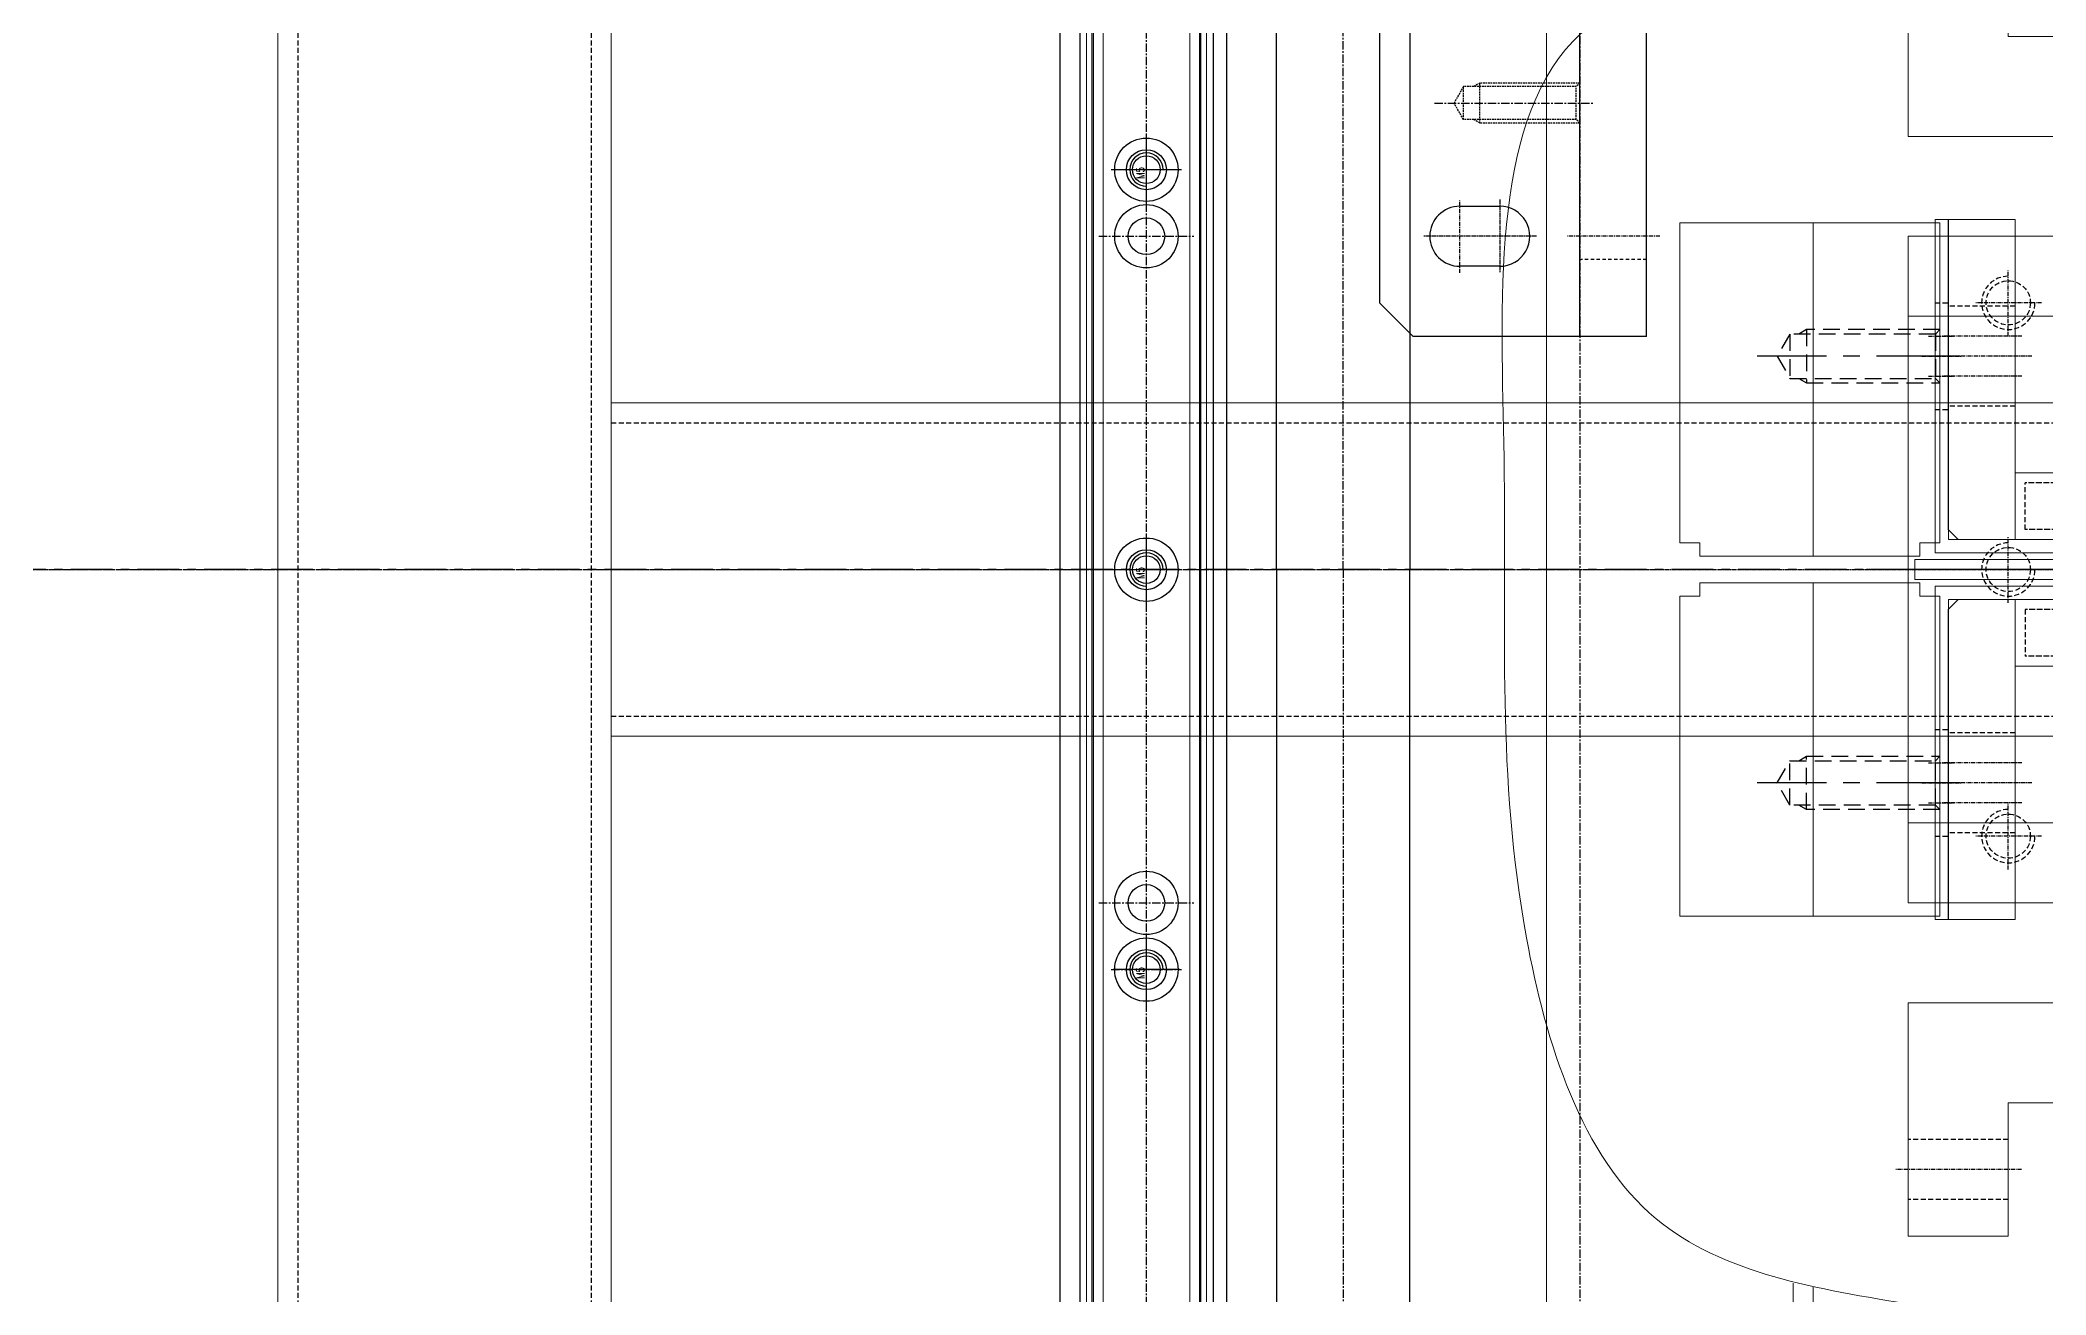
# Model space of a CAD drawing. Header units: millimetres. Extents: x -32759 to 129432, y 390 to 54305.
# Drawn here: x 28859.4 to 29160.1, y 25218.1 to 25406.3 of the extents above; entities that cross this region are included whole.
import ezdxf

# ---------------------------------------------------------------- set-up
doc = ezdxf.new("R2010")
doc.units = ezdxf.units.MM
for name, pattern in [('AM_ISO08W050', [18, 12, -1.5, 3, -1.5]), ('CENTER', [2, 1.25, -0.25, 0.25, -0.25]), ('H10', [1.75, 1, -0.75]), ('HIDDEN', [0.375, 0.25, -0.125]), ('HIDDENX2', [19.05, 12.7, -6.35])]:
    doc.linetypes.add(name, pattern=pattern)
for name, color, linetype in [('01a', 8, 'Continuous'), ('01d', 211, 'Continuous'), ('44', 4, 'CENTER'), ('7', 31, 'Continuous'), ('8', 17, 'Continuous'), ('CENTER', 1, 'CENTER'), ('CL', 1, 'CENTER'), ('FL', 3, 'Continuous'), ('HIDDEN', 2, 'HIDDEN'), ('HL', 2, 'HIDDEN')]:
    doc.layers.add(name, color=color, linetype=linetype)
for name, color, linetype, lineweight in [('03 중심선', 1, 'CENTER', 25), ('1111111', 1, 'Continuous', 25), ('_BODY', 7, 'Continuous', 13), ('AM_4', 3, 'Continuous', 25), ('AM_7', 4, 'AM_ISO08W050', 25), ('AM_9', 253, 'Continuous', 0)]:
    doc.layers.add(name, color=color, linetype=linetype, lineweight=lineweight)
doc.styles.add('ROMANS', font='romans')
doc.styles.get("Standard").update_dxf_attribs({"font": 'arial.ttf'})

# ---------------------------------------------------------------- blocks, each defined once
blk = doc.blocks.new('546YQQR3')
at = {"layer": 'CL', "ltscale": 0.5}
blk.add_line((207673.28, 17601.14), (207673.28, 16756.14), dxfattribs=at)
blk = doc.blocks.new('UYEWS')
blk.add_blockref('546YQQR3', (0, 293.69))
blk = doc.blocks.new('574534')
blk.add_blockref('UYEWS', (-13724.46, 3117.63))
blk = doc.blocks.new('A$C1D586A40')
at = {"color": 3}
for p, q in [((745, 128.76), (745, 558.76)), ((785, 451.31), (785, 558.76))]:
    blk.add_line(p, q, dxfattribs=at)
at = {"color": 2, "linetype": 'HIDDENX2'}
blk.add_line((782, 558.76), (782, 450.6), dxfattribs=at)
at = {"color": 1}
for p, q in [((804, 395.76), (765, 395.76)), ((765, 347.76), (765, 395.76)), ((785, 395.76), (785, 345.76)), ((804, 347.76), (804, 395.76)), ((768, 347.76), (765, 347.76)), ((768, 347.76), (768, 345.76)), ((801, 347.76), (801, 345.76)), ((804, 347.76), (801, 347.76)), ((801, 345.76), (768, 345.76)), ((801, 341.76), (768, 341.76)), ((768, 339.76), (768, 341.76)), ((785, 291.76), (785, 341.76)), ((801, 339.76), (801, 341.76)), ((768, 339.76), (765, 339.76)), ((765, 339.76), (765, 291.76)), ((804, 339.76), (801, 339.76)), ((804, 339.76), (804, 291.76)), ((804, 291.76), (765, 291.76))]:
    blk.add_line(p, q, dxfattribs=at)
at = {"color": 2, "ltscale": 10}
for points in [[(785, 451.31), (785, 633.76), (135, 633.76), (135, 53.76), (785, 53.76), (785, 252.03)], [(785, 451.31), (785, 603.76), (800, 603.76), (800, 454.05)]]:
    blk.add_lwpolyline(points, dxfattribs=at)
at = {"ltscale": 10}
blk.add_spline([(800, 454.05), (761.45, 441.16), (742, 399), (738.63, 327.01), (749, 264.5), (800, 250.82)], degree=3, dxfattribs=at)
at = {"layer": 'CENTER', "ltscale": 10}
for p, q in [((807, 375.76), (776.58, 375.76)), ((807, 311.76), (776.58, 311.76))]:
    blk.add_line(p, q, dxfattribs=at)
at = {"layer": 'HIDDEN', "ltscale": 10}
for p, q in [((781.5, 379.09), (781.5, 372.44)), ((784, 379.76), (784, 371.76)), ((781.5, 308.44), (781.5, 315.09)), ((784, 307.76), (784, 315.76))]:
    blk.add_line(p, q, dxfattribs=at)
for points in [[(803.32, 379.09), (781.5, 379.09), (779.58, 375.76), (781.5, 372.44), (803.32, 372.44)], [(804, 379.76), (784, 379.76), (782.83, 379.09)], [(804, 379.76), (803.32, 379.09), (803.32, 372.44), (804, 371.76)], [(782.83, 372.44), (784, 371.76), (804, 371.76)], [(803.32, 308.44), (781.5, 308.44), (779.58, 311.76), (781.5, 315.09), (803.32, 315.09)], [(782.83, 315.09), (784, 315.76), (804, 315.76)], [(804, 307.76), (803.32, 308.44), (803.32, 315.09), (804, 315.76)], [(804, 307.76), (784, 307.76), (782.83, 308.44)]]:
    blk.add_lwpolyline(points, dxfattribs=at)
blk = doc.blocks.new('ORDERNO')
at = {"color": 3}
blk.add_attdef('ORDER', (0, 0), '', height=5, dxfattribs=at)
blk = doc.blocks.new('lyk-2536')
at = {"ltscale": 0.5}
blk.add_circle((187210.73, 49646.6), 2.07, dxfattribs=at)
at = {"layer": '03 중심선'}
for p, q in [((187210.73, 49651.88), (187210.73, 49641.32)), ((187205.45, 49646.6), (187216.01, 49646.6))]:
    blk.add_line(p, q, dxfattribs=at)
at = {"layer": '1111111'}
blk.add_arc((187210.73, 49646.6), 2.5, 270, 180, dxfattribs=at)
at = {"color": 2}
ref = blk.add_blockref('ORDERNO', (187209.31, 49646.9), dxfattribs=dict(at, xscale=0.4000000000014552, yscale=0.4000000000014552, zscale=0.4000000000014552))
ref.add_attrib('ORDER', 'M5', (187209.31, 49646.9), dxfattribs={"color": 0, "height": 1.2, "style": 'ROMANS', "width": 0.8})
blk = doc.blocks.new('xcvbxcvbvbxc')
for p, q in [((136257.3, 37345.11), (135737.3, 37345.11)), ((136257.3, 37342.11), (135737.3, 37342.11)), ((136257.3, 37320.11), (135737.3, 37320.11))]:
    blk.add_line(p, q)
for centre, radius in [((135947.3, 37332.11), 4.75), ((136047.3, 37332.11), 4.75), ((135947.3, 37332.11), 2.75), ((136047.3, 37332.11), 2.75)]:
    blk.add_circle(centre, radius)
at = {"layer": 'CENTER'}
for p, q in [((135947.3, 37339.24), (135947.3, 37324.99)), ((136047.3, 37339.24), (136047.3, 37324.99)), ((135732.98, 37332.11), (136262.34, 37332.11))]:
    blk.add_line(p, q, dxfattribs=at)
for p in [(-51273.43, -12314.49), (-51213.43, -12314.49), (-51153.43, -12314.49)]:
    blk.add_blockref('lyk-2536', p)
blk = doc.blocks.new('xcvbcxbcxv')
at = {"layer": 'AM_4'}
for p, q in [((136285.91, 36898.21), (135765.91, 36898.21)), ((136285.91, 36896.2), (135765.91, 36896.2)), ((136285.91, 36880.22), (135765.91, 36880.22)), ((136285.91, 36878.21), (135765.91, 36878.21))]:
    blk.add_line(p, q, dxfattribs=at)
for centre, radius in [((135965.91, 36888.21), 4.75), ((136025.91, 36888.21), 4.75), ((136085.91, 36888.21), 4.75), ((135965.91, 36888.21), 3), ((136025.91, 36888.21), 3), ((136085.91, 36888.21), 3)]:
    blk.add_circle(centre, radius, dxfattribs=at)
at = {"layer": 'AM_7'}
for p, q in [((135965.91, 36883.22), (135965.91, 36893.2)), ((136025.91, 36883.22), (136025.91, 36893.2)), ((136085.91, 36883.22), (136085.91, 36893.2)), ((135960.93, 36888.21), (135970.9, 36888.21)), ((136020.93, 36888.21), (136030.9, 36888.21)), ((136080.93, 36888.21), (136090.9, 36888.21))]:
    blk.add_line(p, q, dxfattribs=at)
at = {"layer": 'AM_9'}
for p, q in [((136285.91, 36897.21), (135765.91, 36897.21)), ((136285.91, 36896.37), (135765.91, 36896.37)), ((136285.91, 36894.71), (135765.91, 36894.71)), ((136285.91, 36881.71), (135765.91, 36881.71)), ((136285.91, 36880.06), (135765.91, 36880.06)), ((136285.91, 36879.21), (135765.91, 36879.21))]:
    blk.add_line(p, q, dxfattribs=at)
blk = doc.blocks.new('xcvbxcvbvxc')
at = {"color": 2, "linetype": 'H10', "ltscale": 0.5}
for p, q in [((125605.09, 34117.54), (125605.09, 34127.54)), ((125652.09, 34117.54), (125652.09, 34127.54))]:
    blk.add_line(p, q, dxfattribs=at)
at = {"layer": 'CL', "ltscale": 0.5}
for p, q in [((125608.59, 34115.54), (125608.59, 34129.54)), ((125648.59, 34115.54), (125648.59, 34129.54))]:
    blk.add_line(p, q, dxfattribs=at)
blk = doc.blocks.new('CVNBVN')
at = {"ltscale": 0.5}
for p, q in [((125604.09, 33926.71), (125604.09, 33932.71)), ((125613.09, 33932.71), (125613.09, 33926.71))]:
    blk.add_line(p, q, dxfattribs=at)
for centre, start, end in [((125608.59, 33932.71), 0, 180), ((125608.59, 33926.71), 180, 0)]:
    blk.add_arc(centre, 4.5, start, end, dxfattribs=at)
at = {"layer": 'CL', "ltscale": 0.5}
for p, q in [((125608.59, 33921.21), (125608.59, 33938.21)), ((125603.09, 33932.71), (125614.09, 33932.71)), ((125614.09, 33926.71), (125603.09, 33926.71))]:
    blk.add_line(p, q, dxfattribs=at)
blk = doc.blocks.new('sdfgdsfgfsdgds')
at = {"ltscale": 0.5}
for p, q in [((135832.71, 34399.8), (135837.71, 34404.8)), ((135837.71, 34404.8), (135897.71, 34404.8)), ((135897.71, 34404.8), (135902.71, 34399.8)), ((135832.71, 34364.8), (135832.71, 34399.8)), ((135902.71, 34364.8), (135902.71, 34399.8)), ((135832.71, 34374.8), (135902.71, 34374.8)), ((135832.71, 34364.8), (135902.71, 34364.8))]:
    blk.add_line(p, q, dxfattribs=at)
for name, p in [('CVNBVN', (10239.13, 460.09)), ('CVNBVN', (10279.13, 460.09)), ('xcvbxcvbvxc', (10239.13, 247.26))]:
    blk.add_blockref(name, p)
blk = doc.blocks.new('asdfassas')
at = {"layer": 'CL', "ltscale": 5}
blk.add_line((129946.24, 40025.74), (130726.24, 40025.74), dxfattribs=at)
blk = doc.blocks.new('HHDFHGDFGHF')
at = {"layer": 'CL'}
blk.add_line((150422.53, 21615.22), (150398.73, 21615.22), dxfattribs=at)
at = {"layer": 'FL', "color": 2, "linetype": 'HIDDEN'}
for p, q in [((150400.73, 21618.22), (150401.27, 21617.68)), ((150400.73, 21618.22), (150415.73, 21618.22)), ((150401.27, 21617.68), (150401.27, 21612.76)), ((150401.27, 21617.68), (150418.19, 21617.68)), ((150415.73, 21618.22), (150415.73, 21612.22)), ((150415.73, 21618.22), (150416.66, 21617.68)), ((150418.19, 21617.68), (150418.19, 21612.76)), ((150418.19, 21617.68), (150419.6, 21615.22)), ((150418.19, 21612.76), (150419.6, 21615.22)), ((150400.73, 21612.22), (150401.27, 21612.76)), ((150400.73, 21612.22), (150415.73, 21612.22)), ((150401.27, 21612.76), (150418.19, 21612.76)), ((150415.73, 21612.22), (150416.66, 21612.76))]:
    blk.add_line(p, q, dxfattribs=at)
blk = doc.blocks.new('sdfgsdfgdgs')
blk.add_blockref('HHDFHGDFGHF', (-24416.16, 13582.95))
blk = doc.blocks.new('asfsafdafasffafassaf')
blk.add_line((127749.32, 39720.8), (127749.32, 40240.8))
at = {"layer": 'CENTER'}
blk.add_line((128340.77, 39980.8), (127737.86, 39980.8), dxfattribs=at)
blk.add_blockref('sdfgsdfgdgs', (1764.75, 4712.64))
blk = doc.blocks.new('asdfasffsadf')
for p, q in [((133738.55, 39095.31), (133909.55, 39095.31)), ((134080.55, 39095.31), (133909.55, 39095.31)), ((133909.55, 39075.31), (133745.1, 39075.31)), ((133909.55, 39075.31), (134073.99, 39075.31))]:
    blk.add_line(p, q)
at = {"layer": 'CENTER'}
for q in [(133738.55, 39085.31), (134080.55, 39085.31)]:
    blk.add_line((133909.55, 39085.31), q, dxfattribs=at)
blk = doc.blocks.new('XCVBXCVBXCVBCXCBCXB')
at = {"rotation": 270}
blk.add_blockref('xcvbcxbcxv', (99404.45, 172358.92), dxfattribs=at)
at = {"layer": '01a', "rotation": 90}
blk.add_blockref('asdfasffsadf', (175348.47, -97576.55), dxfattribs=at)
at = {"layer": '01d'}
blk.add_blockref('asdfassas', (6141.43, -3692.74), dxfattribs=at)
at = {"layer": '44'}
blk.add_blockref('asfsafdafasffafassaf', (8478.34, -3647.8), dxfattribs=at)
at = {"layer": '7', "rotation": 270}
blk.add_blockref('sdfgdsfgfsdgds', (101852.86, 172130.72), dxfattribs=at)
at = {"layer": '8', "ltscale": 0.5, "rotation": 270}
blk.add_blockref('xcvbxcvbvbxc', (98960.55, 172330.3), dxfattribs=at)
blk = doc.blocks.new('7RYT')
blk.add_blockref('XCVBXCVBXCVBCXCBCXB', (170827.6, -771.94))
at = {"ltscale": 0.5, "xscale": -1}
blk.add_blockref('A$C1D586A40', (307805.26, 35217.29), dxfattribs=at)
blk = doc.blocks.new('uyiry')
at = {"ltscale": 0.5}
for p, q in [((283472.72, 1551.76), (282672.72, 1551.76)), ((282672.72, 1501.76), (283472.72, 1501.76))]:
    blk.add_line(p, q, dxfattribs=at)
at = {"layer": 'HL', "ltscale": 3}
for p, q in [((283472.72, 1548.76), (282672.72, 1548.76)), ((283472.72, 1504.76), (282672.72, 1504.76))]:
    blk.add_line(p, q, dxfattribs=at)
blk = doc.blocks.new('tyutfyr')
at = {"ltscale": 0.5}
for p, q in [((301101.88, 34045.84), (300801.88, 34045.84)), ((300801.88, 33995.84), (300801.88, 34045.84)), ((301101.88, 33995.84), (301101.88, 34045.84)), ((300801.88, 33995.84), (301101.88, 33995.84))]:
    blk.add_line(p, q, dxfattribs=at)
at = {"layer": 'HL', "ltscale": 3}
for p, q in [((301101.88, 34042.84), (300801.88, 34042.84)), ((301101.88, 33998.84), (300801.88, 33998.84))]:
    blk.add_line(p, q, dxfattribs=at)
blk = doc.blocks.new('735w4w')
at = {"color": 3}
blk.add_blockref('uyiry', (-74279.18, 22104.18), dxfattribs=at)
at = {"rotation": 90}
blk.add_blockref('tyutfyr', (242814.38, -277495.94), dxfattribs=at)
blk = doc.blocks.new('r6uw33')
blk.add_blockref('735w4w', (0, 0))
blk = doc.blocks.new('567re')
at = {"layer": 'CL', "ltscale": 0.5}
for p, q in [((286510.81, 5153.28), (286510.81, 5168.28)), ((286507.81, 5154.78), (286507.81, 5166.78)), ((286513.81, 5154.78), (286513.81, 5166.78))]:
    blk.add_line(p, q, dxfattribs=at)
at = {"layer": 'HL', "ltscale": 3}
for p, q in [((286503.31, 5155.78), (286503.31, 5165.78)), ((286518.31, 5155.78), (286518.31, 5165.78))]:
    blk.add_line(p, q, dxfattribs=at)
blk = doc.blocks.new('tyu75et')
at = {"color": 6, "ltscale": 0.5}
for p, q in [((286483.31, 5164.28), (286484.81, 5165.78)), ((286483.31, 5164.28), (286483.31, 5155.78)), ((286484.81, 5165.78), (286531.31, 5165.78)), ((286531.31, 5165.78), (286531.31, 5155.78)), ((286483.31, 5155.78), (286531.31, 5155.78))]:
    blk.add_line(p, q, dxfattribs=at)
at = {"color": 6}
blk.add_blockref('567re', (0, 0), dxfattribs=at)
blk = doc.blocks.new('r6drte')
at = {"layer": 'CL', "ltscale": 0.5}
for p, q in [((287123.01, 5048.62), (287123.01, 5044.62)), ((287126.01, 5049.62), (287126.01, 5043.62)), ((287129.01, 5048.62), (287129.01, 5044.62))]:
    blk.add_line(p, q, dxfattribs=at)
at = {"layer": 'HL', "ltscale": 3}
for p, q in [((287118.01, 5047.62), (287118.01, 5045.62)), ((287134.01, 5047.62), (287134.01, 5045.62))]:
    blk.add_line(p, q, dxfattribs=at)
blk = doc.blocks.new('567u565')
at = {"layer": 'CL', "ltscale": 0.5}
blk.add_line((285950.44, 3537.9), (285944.44, 3537.9), dxfattribs=at)
at = {"layer": 'HL', "ltscale": 3}
for p, q in [((285948.44, 3541.4), (285946.44, 3541.4)), ((285948.44, 3534.4), (285946.44, 3534.4))]:
    blk.add_line(p, q, dxfattribs=at)
blk = doc.blocks.new('684TWT')
at = {"color": 6, "ltscale": 0.5}
for p, q in [((237238.48, 20780.03), (237238.48, 20661.03)), ((237238.48, 20780.03), (237522.48, 20780.03)), ((237338.48, 20778.03), (237338.48, 20780.03)), ((237438.48, 20778.03), (237438.48, 20780.03)), ((237522.48, 20780.03), (237522.48, 20730.03)), ((237240.48, 20778.03), (237240.48, 20661.03)), ((237240.48, 20778.03), (237520.48, 20778.03)), ((237520.48, 20778.03), (237520.48, 20730.03)), ((237522.48, 20778.03), (237522.48, 20730.53)), ((237520.48, 20730.03), (237522.48, 20730.03)), ((237238.48, 20661.03), (237240.48, 20661.03))]:
    blk.add_line(p, q, dxfattribs=at)
at = {"color": 6, "extrusion": (0, 0, -1), "zscale": -1, "rotation": 90}
blk.add_blockref('r6drte', (-232474.86, -266375.48), dxfattribs=at)
at = {"color": 6}
blk.add_blockref('567u565', (-48707.96, 17132.63), dxfattribs=at)
blk = doc.blocks.new('r6rytr')
at = {"color": 6, "ltscale": 0.5}
for p, q in [((286390.45, 4501.35), (286390.45, 4499.35)), ((286390.45, 4501.35), (286400.45, 4501.35)), ((286400.45, 4501.35), (286400.45, 4499.35)), ((286390.45, 4499.35), (286400.45, 4499.35))]:
    blk.add_line(p, q, dxfattribs=at)
blk = doc.blocks.new('uytityrr')
at = {"color": 6, "ltscale": 0.5}
for p, q in [((286187.45, 4371.09), (286197.45, 4371.09)), ((286187.45, 4371.09), (286187.45, 4361.09)), ((286197.45, 4371.09), (286197.45, 4361.09)), ((286187.45, 4361.09), (286197.45, 4361.09))]:
    blk.add_line(p, q, dxfattribs=at)
at = {"layer": 'HL', "ltscale": 3}
for p, q in [((286188.95, 4369.59), (286195.95, 4369.59)), ((286188.95, 4369.59), (286188.95, 4362.59)), ((286195.95, 4369.59), (286195.95, 4362.59)), ((286188.95, 4362.59), (286195.95, 4362.59))]:
    blk.add_line(p, q, dxfattribs=at)
blk = doc.blocks.new('yuiry5')
at = {"layer": 'CL', "ltscale": 0.5}
blk.add_line((285966.22, 4319.37), (285961.72, 4319.37), dxfattribs=at)
at = {"layer": 'HL', "ltscale": 3}
for p, q in [((285964.72, 4322.87), (285963.22, 4322.87)), ((285964.72, 4322.87), (285964.72, 4315.87)), ((285964.72, 4315.87), (285963.22, 4315.87))]:
    blk.add_line(p, q, dxfattribs=at)
blk = doc.blocks.new('879W3RR')
at = {"color": 6, "ltscale": 0.5}
for p, q in [((238607.62, 20727.36), (238607.62, 20987.11)), ((238617.62, 20717.36), (238617.62, 20987.11)), ((238607.62, 20727.36), (238502.59, 20727.36)), ((238617.62, 20717.36), (238607.62, 20727.36)), ((238617.62, 20717.36), (238502.59, 20717.36))]:
    blk.add_line(p, q, dxfattribs=at)
at = {"layer": 'HL', "ltscale": 3}
for p, q in [((238609.12, 20725.86), (238609.12, 20985.61)), ((238616.12, 20718.86), (238616.12, 20985.61)), ((238609.12, 20725.86), (238502.59, 20725.86)), ((238616.12, 20718.86), (238502.59, 20718.86))]:
    blk.add_line(p, q, dxfattribs=at)
at = {"color": 6, "xscale": -1, "rotation": 270}
for name, p in [('uytityrr', (234246.53, -265210.09)), ('r6rytr', (234001.24, -265673.09))]:
    blk.add_blockref(name, p, dxfattribs=at)
at = {"color": 6, "rotation": 90}
blk.add_blockref('yuiry5', (242829.49, -265245.86), dxfattribs=at)
blk = doc.blocks.new('67EQRQ')
at = {"xscale": -1, "rotation": 270}
blk.add_blockref('684TWT', (216158.45, -215963.18), dxfattribs=at)
at = {"color": 6, "xscale": -1}
blk.add_blockref('tyu75et', (523419.79, 16391.53), dxfattribs=at)
blk.add_blockref('tyu75et', (523419.79, 16391.53), dxfattribs=at)
at = {"rotation": 90}
blk.add_blockref('684TWT', (257723.52, -215963.18), dxfattribs=at)
at = {"color": 6}
blk.add_blockref('tyu75et', (-49537.82, 16391.53), dxfattribs=at)
blk.add_blockref('879W3RR', (-1681.13, 559.94))
at = {"xscale": -1}
blk.add_blockref('879W3RR', (475563.11, 559.94), dxfattribs=at)
blk = doc.blocks.new('8ET33')
blk.add_blockref('67EQRQ', (0, 968.09))
blk = doc.blocks.new('78WRWT')
at = {"color": 2, "ltscale": 0.5}
for p, q in [((238484.01, 21573.53), (238484.01, 21570.53)), ((238772.01, 21573.53), (238484.01, 21573.53)), ((238587.94, 21570.53), (238587.94, 21573.53)), ((238682.94, 21570.53), (238682.94, 21573.53)), ((238772.01, 21573.53), (238772.01, 21570.53)), ((238484.01, 21570.53), (238772.01, 21570.53))]:
    blk.add_line(p, q, dxfattribs=at)
blk = doc.blocks.new('7RTYU')
at = {"rotation": 90}
blk.add_blockref('78WRWT', (258513.01, -216241.61), dxfattribs=at)
blk.add_blockref('8ET33', (0, 0))
blk = doc.blocks.new('uyertet')
blk.add_blockref('7RTYU', (-30095.98, 14030.09))
blk = doc.blocks.new('rry6')
at = {"layer": 'CL', "ltscale": 0.5}
blk.add_line((283687.82, 5685.67), (283687.82, 5704.67), dxfattribs=at)
at = {"layer": 'HL', "ltscale": 3}
for p, q in [((283683.32, 5687.67), (283683.32, 5702.67)), ((283692.32, 5687.67), (283692.32, 5702.67))]:
    blk.add_line(p, q, dxfattribs=at)
blk = doc.blocks.new('6776')
at = {"layer": 'CL', "ltscale": 0.5}
for p, q in [((282293.19, 2900.6), (282293.19, 2936.6)), ((282291.19, 2902.1), (282291.19, 2935.1)), ((282295.19, 2902.1), (282295.19, 2935.1))]:
    blk.add_line(p, q, dxfattribs=at)
at = {"layer": 'HL', "ltscale": 3}
for p, q in [((282287.89, 2910.6), (282287.89, 2933.6)), ((282298.49, 2910.6), (282298.49, 2933.6)), ((282300.69, 2910.6), (282285.69, 2910.6)), ((282285.69, 2903.6), (282285.69, 2910.6)), ((282300.69, 2903.6), (282300.69, 2910.6))]:
    blk.add_line(p, q, dxfattribs=at)
blk = doc.blocks.new('ut7e5rter')
at = {"layer": 'CL', "ltscale": 0.5}
blk.add_line((282145.24, 2901.6), (282145.24, 2920.6), dxfattribs=at)
at = {"layer": 'HL', "ltscale": 3}
for p, q in [((282132.74, 2903.6), (282132.74, 2918.6)), ((282157.74, 2903.6), (282157.74, 2918.6))]:
    blk.add_line(p, q, dxfattribs=at)
blk = doc.blocks.new('768irttryu')
at = {"ltscale": 0.5}
for p, q in [((282097.74, 2933.6), (282097.74, 2903.6)), ((282117.74, 2933.6), (282097.74, 2933.6)), ((282117.74, 2933.6), (282117.74, 2918.6)), ((282192.74, 2918.6), (282117.74, 2918.6)), ((282192.74, 2918.6), (282192.74, 2883.6)), ((282177.74, 2903.6), (282097.74, 2903.6)), ((282177.74, 2903.6), (282177.74, 2883.6)), ((282192.74, 2883.6), (282177.74, 2883.6))]:
    blk.add_line(p, q, dxfattribs=at)
for name, p in [('6776', (-185.45, 0)), ('ut7e5rter', (0, 0))]:
    blk.add_blockref(name, p)
at = {"rotation": 270}
blk.add_blockref('rry6', (276490.07, 286581.41), dxfattribs=at)
blk = doc.blocks.new('y8irtet')
at = {"layer": 'CL', "ltscale": 0.5}
for p, q in [((284564.17, 3944.83), (284564.17, 3934.83)), ((284559.17, 3939.83), (284569.17, 3939.83))]:
    blk.add_line(p, q, dxfattribs=at)
at = {"layer": 'HL', "ltscale": 3}
blk.add_circle((284564.17, 3939.83), 3.32, dxfattribs=at)
blk.add_arc((284564.17, 3939.83), 4, 270, 180, dxfattribs=at)
blk = doc.blocks.new('768trewrt')
at = {"ltscale": 0.5}
for p, q in [((282807.29, 3351.34), (283027.29, 3351.34)), ((283027.29, 3351.34), (283027.29, 3251.34)), ((282667.29, 3339.34), (283027.29, 3339.34)), ((282667.29, 3263.34), (283027.29, 3263.34)), ((282807.29, 3251.34), (283027.29, 3251.34))]:
    blk.add_line(p, q, dxfattribs=at)
at = {"layer": 'CL', "ltscale": 0.5}
blk.add_line((282664.79, 3301.34), (283029.79, 3301.34), dxfattribs=at)
for p in [(-1551.88, -598.5), (-1551.88, -638.5), (-1551.88, -678.5)]:
    blk.add_blockref('y8irtet', p)
blk = doc.blocks.new('uiortww')
at = {"layer": 'CL', "ltscale": 0.5}
blk.add_line((201639.17, 35883.78), (201639.17, 36208.06), dxfattribs=at)
at = {"xscale": -1, "rotation": 270}
blk.add_blockref('768irttryu', (198655.57, -245990.93), dxfattribs=at)
at = {"rotation": 90}
for name, p in [('768trewrt', (204940.51, -246825.48)), ('768irttryu', (204622.76, -245990.93))]:
    blk.add_blockref(name, p, dxfattribs=at)
blk = doc.blocks.new('673qeq')
for name, p in [('uiortww', (695.59, 16948.37)), ('uyertet', (-4510.25, 16588.68))]:
    blk.add_blockref(name, p)
blk = doc.blocks.new('y8e5ey')
for name, p, rotation in [('574534', (117525.357, -181894.861), 90), ('r6uw33', (120603.837, -196739.575), 90), ('7RYT', (404198.408, 47615.019), 180.0000000000476), ('673qeq', (150342.571, -190280.798), 90)]:
    blk.add_blockref(name, p, dxfattribs=dict(rotation=rotation))
blk = doc.blocks.new('1')
at = {"color": 6}
blk.add_blockref('y8e5ey', (-86090.027, -6800.077), dxfattribs=at)
blk = doc.blocks.new('sdfgsdfgcxvxbxcv')
blk.add_blockref('1', (266381.038, 132792.991))

msp = doc.modelspace()

# ---------------------------------------------------------------- block references
at = {"layer": '_BODY'}
msp.add_blockref('sdfgsdfgcxvxbxcv', (-248343.91, -112719.97), dxfattribs=at)

doc.saveas('drawing.dxf')
